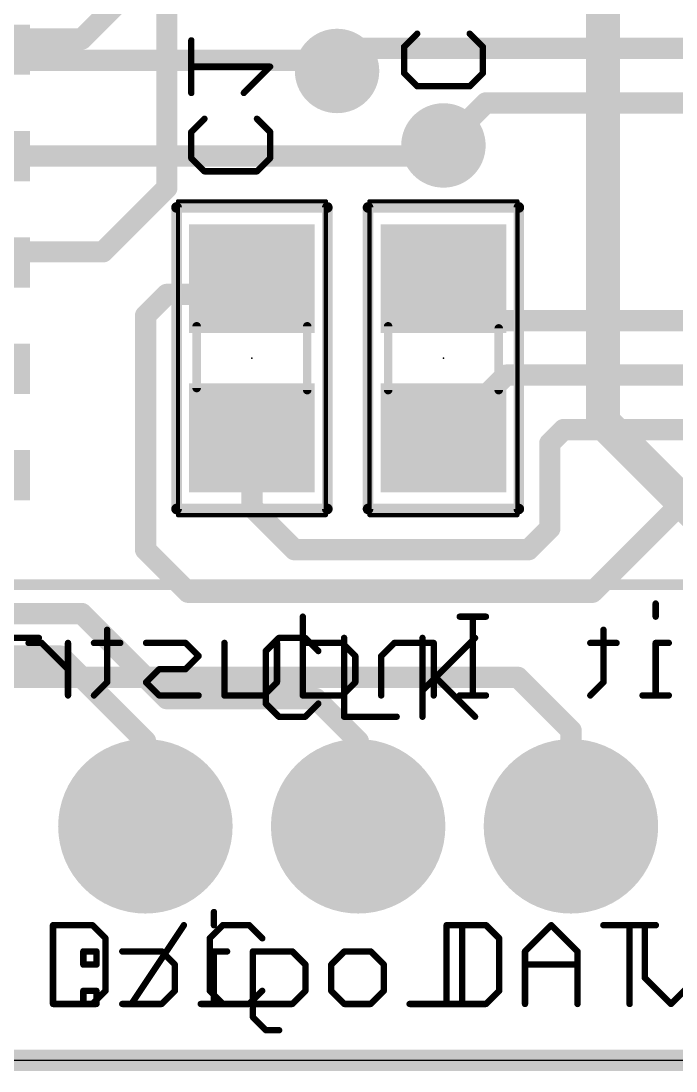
# Model space of a CAD drawing. Extents: x -0.1 to 32.1, y -0.1 to 23.1.
# Drawn here: x 10.71 to 18.52, y -0.13 to 12.41 of the extents above; entities that cross this region are included whole.
import ezdxf

# ---------------------------------------------------------------- set-up
doc = ezdxf.new("R2010")
doc.units = 0
for name, color, linetype in [('1', 12, 'CONTINUOUS'), ('16', 132, 'CONTINUOUS'), ('17', 110, 'CONTINUOUS'), ('18', 110, 'CONTINUOUS'), ('20', 53, 'CONTINUOUS'), ('21', 40, 'CONTINUOUS'), ('22', 6, 'CONTINUOUS'), ('24', 53, 'CONTINUOUS'), ('29', 253, 'CONTINUOUS'), ('40', 132, 'CONTINUOUS'), ('52', 253, 'CONTINUOUS')]:
    doc.layers.add(name, color=color, linetype=linetype)

# ---------------------------------------------------------------- blocks, each defined once
blk = doc.blocks.new('RECT')
blk.add_solid([(-0.5, -0.5), (0.5, -0.5), (-0.5, 0.5), (0.5, 0.5)])
blk = doc.blocks.new('ROUNDP')
at = {"const_width": 0.5}
blk.add_lwpolyline([(0, -0.25, 1), (0, 0.25, 1), (0, -0.25)], format="xyb", dxfattribs=at)
blk = doc.blocks.new('ROUNDV')
at = {"const_width": 0.5}
blk.add_lwpolyline([(0, -0.25, 1), (0, 0.25, 1), (0, -0.25)], format="xyb", dxfattribs=at)

msp = doc.modelspace()

# ---------------------------------------------------------------- linework, layer by layer
at = {"layer": '1'}
for points, const_width in [([(17.653, 7.62), (17.653, 13.843)], 0.4064), ([(6.604, 11.938), (14.351, 11.938)], 0.254), ([(14.351, 11.938), (14.478, 11.811)], 0.254), ([(15.621, 10.795), (15.748, 10.922)], 0.254), ([(7.747, 10.795), (15.621, 10.795)], 0.254), ([(19.81, 5.463), (17.653, 7.62)], 0.4064), ([(8.89, 4.572), (16.637, 4.572)], 0.254), ([(16.637, 4.572), (17.272, 3.937)], 0.254), ([(17.272, 3.937), (17.272, 2.796)], 0.254), ([(17.272, 2.796), (17.27, 2.794)], 0.254)]:
    msp.add_lwpolyline(points, dxfattribs=dict(at, const_width=const_width))
for points, const_width in [([(14.3959, 11.9829, 1), (14.3061, 11.8931)], 0.127), ([(14.351, 11.8745, 1), (14.351, 12.0015)], 0.127), ([(14.4331, 11.7661, 1), (14.5229, 11.8559)], 0.127), ([(15.7929, 10.8771, 1), (15.7031, 10.9669)], 0.127), ([(15.621, 10.7315, 1), (15.621, 10.8585)], 0.127), ([(15.5761, 10.8399, 1), (15.6659, 10.7501)], 0.127), ([(17.7248, 7.6918, 1), (17.5812, 7.5482)], 0.2032), ([(17.5514, 7.62, 1), (17.7546, 7.62)], 0.2032), ([(16.6819, 4.6169, 1), (16.5921, 4.5271)], 0.127), ([(16.637, 4.5085, 1), (16.637, 4.6355)], 0.127), ([(17.3355, 3.937, 1), (17.2085, 3.937)], 0.127), ([(17.2271, 3.8921, 1), (17.3169, 3.9819)], 0.127), ([(17.2251, 2.8389, 1), (17.3149, 2.7491)], 0.127), ([(17.3169, 2.7511, 1), (17.2271, 2.8409)], 0.127), ([(17.2085, 2.796, 1), (17.3355, 2.796)], 0.127)]:
    msp.add_lwpolyline(points, format="xyb", dxfattribs=dict(at, const_width=const_width))
at = {"layer": '16', "const_width": 0.254}
for points in [[(12.446, 10.414), (12.446, 13.462)], [(11.43, 12.192), (11.938, 12.7)], [(9.839, 12.192), (11.43, 12.192)], [(14.478, 11.811), (14.747, 12.08)], [(14.747, 12.08), (22.78, 12.08)], [(15.748, 10.922), (16.256, 11.43)], [(16.256, 11.43), (22.78, 11.43)], [(11.684, 9.652), (12.446, 10.414)], [(9.839, 9.652), (11.684, 9.652)], [(13.274, 9.144), (13.462, 9.332)], [(15.748, 9.332), (16.25, 8.83)], [(12.192, 8.89), (12.446, 9.144)], [(12.446, 9.144), (13.274, 9.144)], [(12.192, 6.096), (12.192, 8.89)], [(16.25, 8.83), (22.78, 8.83)], [(15.748, 7.432), (16.496, 8.18)], [(16.496, 8.18), (22.78, 8.18)], [(17.018, 7.366), (17.182, 7.53)], [(17.182, 7.53), (22.78, 7.53)], [(13.462, 7.432), (13.462, 6.604)], [(17.018, 6.35), (17.018, 7.366)], [(17.526, 5.588), (18.78, 6.842)], [(13.462, 6.604), (13.97, 6.096)], [(16.764, 6.096), (17.018, 6.35)], [(12.192, 6.096), (12.7, 5.588)], [(13.97, 6.096), (16.764, 6.096)], [(12.7, 5.588), (17.526, 5.588)], [(11.43, 5.334), (8.382, 5.334)], [(12.446, 4.318), (11.43, 5.334)], [(6.096, 4.826), (11.176, 4.826)], [(11.176, 4.826), (12.192, 3.81)], [(12.446, 4.318), (14.224, 4.318)], [(14.224, 4.318), (14.732, 3.81)], [(12.192, 3.81), (12.192, 2.796)], [(14.732, 3.81), (14.732, 2.796)], [(12.192, 2.796), (12.19, 2.794)], [(14.732, 2.796), (14.73, 2.794)], [(32, 0), (0, 0)]]:
    msp.add_lwpolyline(points, dxfattribs=at)
at = {"layer": '16', "const_width": 0.127}
for points in [[(11.3851, 12.2369, 1), (11.4749, 12.1471)], [(11.43, 12.1285, 1), (11.43, 12.2555)], [(14.747, 12.1435, 1), (14.747, 12.0165)], [(14.7919, 12.0351, 1), (14.7021, 12.1249)], [(14.4331, 11.8559, 1), (14.5229, 11.7661)], [(16.256, 11.4935, 1), (16.256, 11.3665)], [(16.3009, 11.3851, 1), (16.2111, 11.4749)], [(15.7031, 10.9669, 1), (15.7929, 10.8771)], [(12.4909, 10.3691, 1), (12.4011, 10.4589)], [(12.3825, 10.414, 1), (12.5095, 10.414)], [(11.684, 9.5885, 1), (11.684, 9.7155)], [(11.6391, 9.6969, 1), (11.7289, 9.6071)], [(13.5069, 9.2871, 1), (13.4171, 9.3769)], [(15.7929, 9.3769, 1), (15.7031, 9.2871)], [(12.446, 9.2075, 1), (12.446, 9.0805)], [(12.4909, 9.0991, 1), (12.4011, 9.1889)], [(13.2291, 9.1889, 1), (13.3189, 9.0991)], [(13.274, 9.0805, 1), (13.274, 9.2075)], [(12.2555, 8.89, 1), (12.1285, 8.89)], [(12.1471, 8.9349, 1), (12.2369, 8.8451)], [(16.25, 8.8935, 1), (16.25, 8.7665)], [(16.2051, 8.7851, 1), (16.2949, 8.8749)], [(16.496, 8.2435, 1), (16.496, 8.1165)], [(16.5409, 8.1351, 1), (16.4511, 8.2249)], [(17.182, 7.5935, 1), (17.182, 7.4665)], [(17.2269, 7.4851, 1), (17.1371, 7.5749)], [(13.5255, 7.432, 1), (13.3985, 7.432)], [(15.7031, 7.4769, 1), (15.7929, 7.3871)], [(17.0815, 7.366, 1), (16.9545, 7.366)], [(16.9731, 7.4109, 1), (17.0629, 7.3211)], [(13.5069, 6.6489, 1), (13.4171, 6.5591)], [(13.3985, 6.604, 1), (13.5255, 6.604)], [(16.9545, 6.35, 1), (17.0815, 6.35)], [(17.0629, 6.3051, 1), (16.9731, 6.3949)], [(12.2369, 6.1409, 1), (12.1471, 6.0511)], [(12.1285, 6.096, 1), (12.2555, 6.096)], [(13.97, 6.1595, 1), (13.97, 6.0325)], [(13.9251, 6.0511, 1), (14.0149, 6.1409)], [(16.7191, 6.1409, 1), (16.8089, 6.0511)], [(16.764, 6.0325, 1), (16.764, 6.1595)], [(12.7, 5.6515, 1), (12.7, 5.5245)], [(12.6551, 5.5431, 1), (12.7449, 5.6329)], [(17.4811, 5.6329, 1), (17.5709, 5.5431)], [(17.526, 5.5245, 1), (17.526, 5.6515)], [(11.4749, 5.3789, 1), (11.3851, 5.2891)], [(11.43, 5.2705, 1), (11.43, 5.3975)], [(11.2209, 4.8709, 1), (11.1311, 4.7811)], [(11.176, 4.7625, 1), (11.176, 4.8895)], [(12.446, 4.3815, 1), (12.446, 4.2545)], [(12.4011, 4.2731, 1), (12.4909, 4.3629)], [(14.2689, 4.3629, 1), (14.1791, 4.2731)], [(14.224, 4.2545, 1), (14.224, 4.3815)], [(12.2555, 3.81, 1), (12.1285, 3.81)], [(12.1471, 3.7651, 1), (12.2369, 3.8549)], [(14.7955, 3.81, 1), (14.6685, 3.81)], [(14.6871, 3.7651, 1), (14.7769, 3.8549)], [(12.1451, 2.8389, 1), (12.2349, 2.7491)], [(12.2369, 2.7511, 1), (12.1471, 2.8409)], [(14.6851, 2.8389, 1), (14.7749, 2.7491)], [(14.7769, 2.7511, 1), (14.6871, 2.8409)], [(12.1285, 2.796, 1), (12.2555, 2.796)], [(14.6685, 2.796, 1), (14.7955, 2.796)]]:
    msp.add_lwpolyline(points, format="xyb", dxfattribs=at)
at = {"layer": '20'}
msp.add_line((29, 0), (3, 0), dxfattribs=at)
at = {"layer": '21'}
for points, const_width in [([(30.48, 5.68), (0.48, 5.68)], 0.127), ([(10.2911, 5.0427), (10.9182, 5.0427)], 0.0762), ([(13.7839, 5.0427), (13.6271, 4.8859)], 0.0762), ([(14.0974, 5.0427), (13.7839, 5.0427)], 0.0762), ([(14.2542, 4.8859), (14.0974, 5.0427)], 0.0762), ([(14.5626, 5.0427), (14.5626, 4.1021)], 0.0762), ([(15.4981, 5.0427), (15.4981, 4.1021)], 0.0762), ([(15.4981, 4.4156), (16.1252, 5.0427)], 0.0762), ([(13.6271, 4.8859), (13.6271, 4.2589)], 0.0762), ([(15.6549, 4.5724), (16.1252, 4.1021)], 0.0762), ([(13.6271, 4.2589), (13.7839, 4.1021)], 0.0762), ([(14.0974, 4.1021), (14.2542, 4.2589)], 0.0762), ([(13.7839, 4.1021), (14.0974, 4.1021)], 0.0762), ([(14.5626, 4.1021), (15.1897, 4.1021)], 0.0762), ([(11.0871, 1.6137), (11.0871, 0.6731)], 0.0762), ([(11.5574, 1.6137), (11.0871, 1.6137)], 0.0762), ([(11.7142, 1.4569), (11.5574, 1.6137)], 0.0762), ([(12.0226, 0.6731), (12.6497, 1.6137)], 0.0762), ([(13.1149, 1.6137), (12.9581, 1.4569)], 0.0762), ([(13.4284, 1.6137), (13.1149, 1.6137)], 0.0762), ([(13.5852, 1.4569), (13.4284, 1.6137)], 0.0762), ([(15.7861, 1.6137), (15.7861, 0.6731)], 0.0762), ([(16.2564, 1.6137), (15.7861, 1.6137)], 0.0762), ([(16.4132, 1.4569), (16.2564, 1.6137)], 0.0762), ([(16.7216, 1.3002), (17.0352, 1.6137)], 0.0762), ([(17.0352, 1.6137), (17.3487, 1.3002)], 0.0762), ([(17.6571, 1.6137), (18.2842, 1.6137)], 0.0762), ([(17.9707, 0.6731), (17.9707, 1.6137)], 0.0762), ([(11.7142, 0.8299), (11.7142, 1.4569)], 0.0762), ([(12.9581, 1.4569), (12.9581, 0.8299)], 0.0762), ([(16.4132, 0.8299), (16.4132, 1.4569)], 0.0762), ([(16.7216, 0.6731), (16.7216, 1.3002)], 0.0762), ([(17.3487, 1.3002), (17.3487, 0.6731)], 0.0762), ([(16.7216, 1.1434), (17.3487, 1.1434)], 0.0762), ([(11.5574, 0.6731), (11.7142, 0.8299)], 0.0762), ([(12.9581, 0.8299), (13.1149, 0.6731)], 0.0762), ([(13.4284, 0.6731), (13.5852, 0.8299)], 0.0762), ([(16.2564, 0.6731), (16.4132, 0.8299)], 0.0762), ([(11.0871, 0.6731), (11.5574, 0.6731)], 0.0762), ([(13.1149, 0.6731), (13.4284, 0.6731)], 0.0762), ([(15.7861, 0.6731), (16.2564, 0.6731)], 0.0762)]:
    msp.add_lwpolyline(points, dxfattribs=dict(at, const_width=const_width))
at = {"layer": '21', "const_width": 0.0381}
for points in [[(10.9182, 5.0237, 1), (10.9182, 5.0618)], [(13.7839, 5.0618, 1), (13.7839, 5.0237)], [(13.7973, 5.0292, 1), (13.7704, 5.0562)], [(14.1109, 5.0562, 1), (14.0839, 5.0292)], [(14.0974, 5.0237, 1), (14.0974, 5.0618)], [(14.5817, 5.0427, 1), (14.5436, 5.0427)], [(15.5172, 5.0427, 1), (15.4791, 5.0427)], [(16.1387, 5.0292, 1), (16.1117, 5.0562)], [(13.6136, 4.8994, 1), (13.6406, 4.8725)], [(13.6462, 4.8859, 1), (13.6081, 4.8859)], [(14.2407, 4.8725, 1), (14.2676, 4.8994)], [(15.6684, 4.5859, 1), (15.6414, 4.5589)], [(15.4847, 4.4291, 1), (15.5116, 4.4022)], [(13.6406, 4.2723, 1), (13.6136, 4.2454)], [(13.6081, 4.2589, 1), (13.6462, 4.2589)], [(14.2676, 4.2454, 1), (14.2407, 4.2723)], [(13.7839, 4.1212, 1), (13.7839, 4.0831)], [(14.0974, 4.0831, 1), (14.0974, 4.1212)], [(14.5626, 4.1212, 1), (14.5626, 4.0831)], [(15.1897, 4.0831, 1), (15.1897, 4.1212)], [(13.7704, 4.0886, 1), (13.7973, 4.1156)], [(14.0839, 4.1156, 1), (14.1109, 4.0886)], [(14.5436, 4.1021, 1), (14.5817, 4.1021)], [(15.4791, 4.1021, 1), (15.5172, 4.1021)], [(16.1117, 4.0886, 1), (16.1387, 4.1156)], [(11.0871, 1.6328, 1), (11.0871, 1.5947)], [(11.1062, 1.6137, 1), (11.0681, 1.6137)], [(11.5709, 1.6272, 1), (11.5439, 1.6002)], [(11.5574, 1.5947, 1), (11.5574, 1.6328)], [(12.6655, 1.6031, 1), (12.6338, 1.6243)], [(13.1149, 1.6328, 1), (13.1149, 1.5947)], [(13.1284, 1.6002, 1), (13.1014, 1.6272)], [(13.4419, 1.6272, 1), (13.415, 1.6002)], [(13.4284, 1.5947, 1), (13.4284, 1.6328)], [(15.7861, 1.6328, 1), (15.7861, 1.5947)], [(15.8052, 1.6137, 1), (15.7671, 1.6137)], [(16.2699, 1.6272, 1), (16.2429, 1.6002)], [(16.2564, 1.5947, 1), (16.2564, 1.6328)], [(17.0486, 1.6272, 1), (17.0217, 1.6002)], [(17.0486, 1.6002, 1), (17.0217, 1.6272)], [(17.6571, 1.6328, 1), (17.6571, 1.5947)], [(17.9897, 1.6137, 1), (17.9516, 1.6137)], [(18.2842, 1.5947, 1), (18.2842, 1.6328)], [(11.7332, 1.4569, 1), (11.6951, 1.4569)], [(11.7007, 1.4435, 1), (11.7276, 1.4704)], [(12.9772, 1.4569, 1), (12.9391, 1.4569)], [(12.9447, 1.4704, 1), (12.9716, 1.4435)], [(13.5717, 1.4435, 1), (13.5987, 1.4704)], [(16.4322, 1.4569, 1), (16.3941, 1.4569)], [(16.3997, 1.4435, 1), (16.4266, 1.4704)], [(16.7081, 1.3136, 1), (16.7351, 1.2867)], [(16.7407, 1.3002, 1), (16.7026, 1.3002)], [(17.3677, 1.3002, 1), (17.3296, 1.3002)], [(17.3352, 1.2867, 1), (17.3622, 1.3136)], [(16.7216, 1.1624, 1), (16.7216, 1.1243)], [(17.3487, 1.1243, 1), (17.3487, 1.1624)], [(11.6951, 0.8299, 1), (11.7332, 0.8299)], [(11.7276, 0.8164, 1), (11.7007, 0.8433)], [(12.9391, 0.8299, 1), (12.9772, 0.8299)], [(12.9716, 0.8433, 1), (12.9447, 0.8164)], [(13.5987, 0.8164, 1), (13.5717, 0.8433)], [(16.3941, 0.8299, 1), (16.4322, 0.8299)], [(16.4266, 0.8164, 1), (16.3997, 0.8433)], [(11.0871, 0.6922, 1), (11.0871, 0.6541)], [(11.0681, 0.6731, 1), (11.1062, 0.6731)], [(11.5439, 0.6866, 1), (11.5709, 0.6596)], [(11.5574, 0.6541, 1), (11.5574, 0.6922)], [(12.0068, 0.6837, 1), (12.0385, 0.6625)], [(13.1149, 0.6922, 1), (13.1149, 0.6541)], [(13.1014, 0.6596, 1), (13.1284, 0.6866)], [(13.415, 0.6866, 1), (13.4419, 0.6596)], [(13.4284, 0.6541, 1), (13.4284, 0.6922)], [(15.7861, 0.6922, 1), (15.7861, 0.6541)], [(15.7671, 0.6731, 1), (15.8052, 0.6731)], [(16.2429, 0.6866, 1), (16.2699, 0.6596)], [(16.2564, 0.6541, 1), (16.2564, 0.6922)], [(16.7026, 0.6731, 1), (16.7407, 0.6731)], [(17.3296, 0.6731, 1), (17.3677, 0.6731)], [(17.9516, 0.6731, 1), (17.9897, 0.6731)]]:
    msp.add_lwpolyline(points, format="xyb", dxfattribs=at)
at = {"layer": '22'}
for points, const_width in [([(15.2781, 12.0994), (15.4349, 12.2561)], 0.0762), ([(16.0619, 12.2561), (16.2187, 12.0994)], 0.0762), ([(12.7381, 11.5486), (12.7381, 12.1757)], 0.0762), ([(15.2781, 11.7858), (15.2781, 12.0994)], 0.0762), ([(16.2187, 12.0994), (16.2187, 11.7858)], 0.0762), ([(13.6787, 11.8621), (12.7381, 11.8621)], 0.0762), ([(13.3652, 11.5486), (13.6787, 11.8621)], 0.0762), ([(15.4349, 11.6291), (15.2781, 11.7858)], 0.0762), ([(16.2187, 11.7858), (16.0619, 11.6291)], 0.0762), ([(16.0619, 11.6291), (15.4349, 11.6291)], 0.0762), ([(12.7381, 11.0834), (12.8949, 11.2401)], 0.0762), ([(13.5219, 11.2401), (13.6787, 11.0834)], 0.0762), ([(12.7381, 10.7698), (12.7381, 11.0834)], 0.0762), ([(13.6787, 11.0834), (13.6787, 10.7698)], 0.0762), ([(12.8949, 10.6131), (12.7381, 10.7698)], 0.0762), ([(13.6787, 10.7698), (13.5219, 10.6131)], 0.0762), ([(13.5219, 10.6131), (12.8949, 10.6131)], 0.0762), ([(14.362, 10.182), (12.562, 10.182)], 0.127), ([(12.562, 10.182), (12.562, 6.582)], 0.127), ([(14.362, 6.582), (14.362, 10.182)], 0.127), ([(16.648, 10.182), (14.848, 10.182)], 0.127), ([(14.848, 10.182), (14.848, 6.582)], 0.127), ([(16.648, 6.582), (16.648, 10.182)], 0.127), ([(12.562, 6.582), (14.362, 6.582)], 0.127), ([(14.848, 6.582), (16.648, 6.582)], 0.127), ([(18.2818, 5.4535), (18.2818, 5.2967)], 0.0762), ([(14.0694, 5.2967), (14.0694, 4.3561)], 0.0762), ([(16.2557, 5.2967), (15.9421, 5.2967)], 0.0762), ([(16.0989, 4.3561), (16.0989, 5.2967)], 0.0762), ([(11.7332, 5.1399), (11.7332, 4.5129)], 0.0762), ([(17.6581, 5.1399), (17.6581, 4.5129)], 0.0762), ([(10.9527, 4.9832), (10.7959, 4.9832)], 0.0762), ([(11.2662, 4.6696), (10.9527, 4.9832)], 0.0762), ([(11.2662, 4.3561), (11.2662, 4.9832)], 0.0762), ([(11.8899, 4.9832), (11.5764, 4.9832)], 0.0762), ([(12.6687, 4.9832), (12.1984, 4.9832)], 0.0762), ([(12.8254, 4.8264), (12.6687, 4.9832)], 0.0762), ([(13.1339, 4.3561), (13.1339, 4.9832)], 0.0762), ([(13.761, 4.9832), (13.761, 4.5129)], 0.0762), ([(14.5397, 4.9832), (14.0694, 4.9832)], 0.0762), ([(14.6965, 4.8264), (14.5397, 4.9832)], 0.0762), ([(15.1617, 4.9832), (15.0049, 4.8264)], 0.0762), ([(15.632, 4.9832), (15.1617, 4.9832)], 0.0762), ([(15.632, 4.3561), (15.632, 4.9832)], 0.0762), ([(17.8149, 4.9832), (17.5013, 4.9832)], 0.0762), ([(18.4385, 4.9832), (18.2818, 4.9832)], 0.0762), ([(18.2818, 4.9832), (18.2818, 4.3561)], 0.0762), ([(12.6687, 4.6696), (12.8254, 4.8264)], 0.0762), ([(14.6965, 4.5129), (14.6965, 4.8264)], 0.0762), ([(15.0049, 4.8264), (15.0049, 4.3561)], 0.0762), ([(12.1984, 4.5129), (12.3551, 4.6696)], 0.0762), ([(12.3551, 4.6696), (12.6687, 4.6696)], 0.0762), ([(11.7332, 4.5129), (11.5764, 4.3561)], 0.0762), ([(12.3551, 4.3561), (12.1984, 4.5129)], 0.0762), ([(13.761, 4.5129), (13.6042, 4.3561)], 0.0762), ([(14.5397, 4.3561), (14.6965, 4.5129)], 0.0762), ([(17.6581, 4.5129), (17.5013, 4.3561)], 0.0762), ([(12.8254, 4.3561), (12.3551, 4.3561)], 0.0762), ([(13.6042, 4.3561), (13.1339, 4.3561)], 0.0762), ([(14.0694, 4.3561), (14.5397, 4.3561)], 0.0762), ([(16.2557, 4.3561), (15.9421, 4.3561)], 0.0762), ([(18.4385, 4.3561), (18.125, 4.3561)], 0.0762), ([(13.0082, 1.7705), (13.0082, 1.6137)], 0.0762), ([(15.9715, 1.6137), (15.9715, 0.6731)], 0.0762), ([(18.151, 0.9866), (18.151, 1.6137)], 0.0762), ([(11.6058, 1.3002), (11.449, 1.3002)], 0.0762), ([(11.449, 1.3002), (11.449, 1.1434)], 0.0762), ([(11.6058, 1.1434), (11.6058, 1.3002)], 0.0762), ([(11.9142, 1.3002), (12.3845, 1.3002)], 0.0762), ([(12.3845, 1.3002), (12.5413, 1.1434)], 0.0762), ([(13.165, 1.3002), (13.0082, 1.3002)], 0.0762), ([(13.0082, 1.3002), (13.0082, 0.6731)], 0.0762), ([(13.4734, 0.5163), (13.4734, 1.3002)], 0.0762), ([(13.4734, 1.3002), (13.9437, 1.3002)], 0.0762), ([(13.9437, 1.3002), (14.1005, 1.1434)], 0.0762), ([(14.4089, 1.1434), (14.5657, 1.3002)], 0.0762), ([(14.5657, 1.3002), (14.8792, 1.3002)], 0.0762), ([(14.8792, 1.3002), (15.036, 1.1434)], 0.0762), ([(11.449, 1.1434), (11.6058, 1.1434)], 0.0762), ([(12.5413, 1.1434), (12.5413, 0.8299)], 0.0762), ([(14.1005, 1.1434), (14.1005, 0.8299)], 0.0762), ([(14.4089, 0.8299), (14.4089, 1.1434)], 0.0762), ([(15.036, 1.1434), (15.036, 0.8299)], 0.0762), ([(18.4645, 0.6731), (18.151, 0.9866)], 0.0762), ([(18.7781, 0.9866), (18.4645, 0.6731)], 0.0762), ([(11.6058, 0.8299), (11.449, 0.8299)], 0.0762), ([(11.449, 0.8299), (11.449, 0.6731)], 0.0762), ([(11.6058, 0.6731), (11.6058, 0.8299)], 0.0762), ([(12.5413, 0.8299), (12.3845, 0.6731)], 0.0762), ([(14.1005, 0.8299), (13.9437, 0.6731)], 0.0762), ([(14.5657, 0.6731), (14.4089, 0.8299)], 0.0762), ([(15.036, 0.8299), (14.8792, 0.6731)], 0.0762), ([(11.449, 0.6731), (11.6058, 0.6731)], 0.0762), ([(12.3845, 0.6731), (11.9142, 0.6731)], 0.0762), ([(13.165, 0.6731), (12.8514, 0.6731)], 0.0762), ([(13.9437, 0.6731), (13.4734, 0.6731)], 0.0762), ([(14.8792, 0.6731), (14.5657, 0.6731)], 0.0762), ([(15.9715, 0.6731), (15.3444, 0.6731)], 0.0762), ([(13.6302, 0.3596), (13.4734, 0.5163)], 0.0762), ([(13.7869, 0.3596), (13.6302, 0.3596)], 0.0762)]:
    msp.add_lwpolyline(points, dxfattribs=dict(at, const_width=const_width))
for points, const_width in [([(15.4483, 12.2427, 1), (15.4214, 12.2696)], 0.0381), ([(16.0754, 12.2696, 1), (16.0485, 12.2427)], 0.0381), ([(12.7572, 12.1757, 1), (12.7191, 12.1757)], 0.0381), ([(15.2646, 12.1128, 1), (15.2916, 12.0859)], 0.0381), ([(15.2972, 12.0994, 1), (15.2591, 12.0994)], 0.0381), ([(16.2378, 12.0994, 1), (16.1997, 12.0994)], 0.0381), ([(16.2052, 12.0859, 1), (16.2322, 12.1128)], 0.0381), ([(12.7381, 11.8812, 1), (12.7381, 11.8431)], 0.0381), ([(13.6922, 11.8486, 1), (13.6652, 11.8756)], 0.0381), ([(13.6787, 11.8431, 1), (13.6787, 11.8812)], 0.0381), ([(15.2916, 11.7993, 1), (15.2646, 11.7724)], 0.0381), ([(15.2591, 11.7858, 1), (15.2972, 11.7858)], 0.0381), ([(16.1997, 11.7858, 1), (16.2378, 11.7858)], 0.0381), ([(16.2322, 11.7724, 1), (16.2052, 11.7993)], 0.0381), ([(15.4349, 11.6481, 1), (15.4349, 11.61)], 0.0381), ([(15.4214, 11.6156, 1), (15.4483, 11.6425)], 0.0381), ([(16.0485, 11.6425, 1), (16.0754, 11.6156)], 0.0381), ([(16.0619, 11.61, 1), (16.0619, 11.6481)], 0.0381), ([(12.7191, 11.5486, 1), (12.7572, 11.5486)], 0.0381), ([(13.3517, 11.5621, 1), (13.3786, 11.5351)], 0.0381), ([(12.9083, 11.2267, 1), (12.8814, 11.2536)], 0.0381), ([(13.5354, 11.2536, 1), (13.5085, 11.2267)], 0.0381), ([(12.7572, 11.0834, 1), (12.7191, 11.0834)], 0.0381), ([(12.7246, 11.0968, 1), (12.7516, 11.0699)], 0.0381), ([(13.6978, 11.0834, 1), (13.6597, 11.0834)], 0.0381), ([(13.6652, 11.0699, 1), (13.6922, 11.0968)], 0.0381), ([(12.7516, 10.7833, 1), (12.7246, 10.7564)], 0.0381), ([(12.7191, 10.7698, 1), (12.7572, 10.7698)], 0.0381), ([(13.6597, 10.7698, 1), (13.6978, 10.7698)], 0.0381), ([(13.6922, 10.7564, 1), (13.6652, 10.7833)], 0.0381), ([(12.8949, 10.6321, 1), (12.8949, 10.594)], 0.0381), ([(12.8814, 10.5996, 1), (12.9083, 10.6265)], 0.0381), ([(13.5085, 10.6265, 1), (13.5354, 10.5996)], 0.0381), ([(13.5219, 10.594, 1), (13.5219, 10.6321)], 0.0381), ([(12.562, 10.2138, 1), (12.562, 10.1502)], 0.0635), ([(12.5938, 10.182, 1), (12.5303, 10.182)], 0.0635), ([(14.3938, 10.182, 1), (14.3302, 10.182)], 0.0635), ([(14.362, 10.1502, 1), (14.362, 10.2138)], 0.0635), ([(14.848, 10.2138, 1), (14.848, 10.1502)], 0.0635), ([(14.8798, 10.182, 1), (14.8163, 10.182)], 0.0635), ([(16.6797, 10.182, 1), (16.6163, 10.182)], 0.0635), ([(16.648, 10.1502, 1), (16.648, 10.2138)], 0.0635), ([(12.562, 6.6138, 1), (12.562, 6.5503)], 0.0635), ([(14.362, 6.5503, 1), (14.362, 6.6138)], 0.0635), ([(14.848, 6.6138, 1), (14.848, 6.5503)], 0.0635), ([(16.648, 6.5503, 1), (16.648, 6.6138)], 0.0635), ([(12.5303, 6.582, 1), (12.5938, 6.582)], 0.0635), ([(14.3302, 6.582, 1), (14.3938, 6.582)], 0.0635), ([(14.8163, 6.582, 1), (14.8798, 6.582)], 0.0635), ([(16.6163, 6.582, 1), (16.6797, 6.582)], 0.0635), ([(18.3008, 5.4535, 1), (18.2627, 5.4535)], 0.0381), ([(14.0885, 5.2967, 1), (14.0504, 5.2967)], 0.0381), ([(15.9421, 5.3158, 1), (15.9421, 5.2777)], 0.0381), ([(16.118, 5.2967, 1), (16.0799, 5.2967)], 0.0381), ([(16.2557, 5.2777, 1), (16.2557, 5.3158)], 0.0381), ([(18.2627, 5.2967, 1), (18.3008, 5.2967)], 0.0381), ([(11.7522, 5.1399, 1), (11.7141, 5.1399)], 0.0381), ([(17.6772, 5.1399, 1), (17.6391, 5.1399)], 0.0381), ([(10.7959, 5.0022, 1), (10.7959, 4.9641)], 0.0381), ([(10.9662, 4.9966, 1), (10.9392, 4.9697)], 0.0381), ([(10.9527, 4.9641, 1), (10.9527, 5.0022)], 0.0381), ([(11.2853, 4.9832, 1), (11.2472, 4.9832)], 0.0381), ([(11.5764, 5.0022, 1), (11.5764, 4.9641)], 0.0381), ([(11.8899, 4.9641, 1), (11.8899, 5.0022)], 0.0381), ([(12.1984, 5.0022, 1), (12.1984, 4.9641)], 0.0381), ([(12.6821, 4.9966, 1), (12.6552, 4.9697)], 0.0381), ([(12.6687, 4.9641, 1), (12.6687, 5.0022)], 0.0381), ([(13.1529, 4.9832, 1), (13.1148, 4.9832)], 0.0381), ([(13.78, 4.9832, 1), (13.7419, 4.9832)], 0.0381), ([(14.0694, 5.0022, 1), (14.0694, 4.9641)], 0.0381), ([(14.5532, 4.9966, 1), (14.5262, 4.9697)], 0.0381), ([(14.5397, 4.9641, 1), (14.5397, 5.0022)], 0.0381), ([(15.1617, 5.0022, 1), (15.1617, 4.9641)], 0.0381), ([(15.1752, 4.9697, 1), (15.1482, 4.9966)], 0.0381), ([(15.651, 4.9832, 1), (15.6129, 4.9832)], 0.0381), ([(15.632, 4.9641, 1), (15.632, 5.0022)], 0.0381), ([(17.5013, 5.0022, 1), (17.5013, 4.9641)], 0.0381), ([(17.8149, 4.9641, 1), (17.8149, 5.0022)], 0.0381), ([(18.3008, 4.9832, 1), (18.2627, 4.9832)], 0.0381), ([(18.2818, 5.0022, 1), (18.2818, 4.9641)], 0.0381), ([(18.4385, 4.9641, 1), (18.4385, 5.0022)], 0.0381), ([(12.8389, 4.8129, 1), (12.812, 4.8399)], 0.0381), ([(12.812, 4.8129, 1), (12.8389, 4.8399)], 0.0381), ([(14.7155, 4.8264, 1), (14.6774, 4.8264)], 0.0381), ([(14.683, 4.8129, 1), (14.7099, 4.8399)], 0.0381), ([(14.9915, 4.8399, 1), (15.0184, 4.8129)], 0.0381), ([(15.024, 4.8264, 1), (14.9859, 4.8264)], 0.0381), ([(11.2528, 4.6562, 1), (11.2797, 4.6831)], 0.0381), ([(12.3551, 4.6887, 1), (12.3551, 4.6506)], 0.0381), ([(12.3686, 4.6562, 1), (12.3417, 4.6831)], 0.0381), ([(12.6552, 4.6831, 1), (12.6821, 4.6562)], 0.0381), ([(12.6687, 4.6506, 1), (12.6687, 4.6887)], 0.0381), ([(11.7141, 4.5129, 1), (11.7522, 4.5129)], 0.0381), ([(11.7466, 4.4994, 1), (11.7197, 4.5263)], 0.0381), ([(12.2118, 4.5263, 1), (12.1849, 4.4994)], 0.0381), ([(12.1849, 4.5263, 1), (12.2118, 4.4994)], 0.0381), ([(13.7419, 4.5129, 1), (13.78, 4.5129)], 0.0381), ([(13.7744, 4.4994, 1), (13.7475, 4.5263)], 0.0381), ([(14.6774, 4.5129, 1), (14.7155, 4.5129)], 0.0381), ([(14.7099, 4.4994, 1), (14.683, 4.5263)], 0.0381), ([(17.6391, 4.5129, 1), (17.6772, 4.5129)], 0.0381), ([(17.6716, 4.4994, 1), (17.6446, 4.5263)], 0.0381), ([(11.5629, 4.3696, 1), (11.5899, 4.3426)], 0.0381), ([(12.3551, 4.3752, 1), (12.3551, 4.3371)], 0.0381), ([(12.3417, 4.3426, 1), (12.3686, 4.3696)], 0.0381), ([(12.8254, 4.3371, 1), (12.8254, 4.3752)], 0.0381), ([(13.1339, 4.3752, 1), (13.1339, 4.3371)], 0.0381), ([(13.5907, 4.3696, 1), (13.6177, 4.3426)], 0.0381), ([(13.6042, 4.3371, 1), (13.6042, 4.3752)], 0.0381), ([(14.0694, 4.3752, 1), (14.0694, 4.3371)], 0.0381), ([(14.5262, 4.3696, 1), (14.5532, 4.3426)], 0.0381), ([(14.5397, 4.3371, 1), (14.5397, 4.3752)], 0.0381), ([(15.9421, 4.3752, 1), (15.9421, 4.3371)], 0.0381), ([(16.2557, 4.3371, 1), (16.2557, 4.3752)], 0.0381), ([(17.4879, 4.3696, 1), (17.5148, 4.3426)], 0.0381), ([(18.125, 4.3752, 1), (18.125, 4.3371)], 0.0381), ([(18.4385, 4.3371, 1), (18.4385, 4.3752)], 0.0381), ([(11.2472, 4.3561, 1), (11.2853, 4.3561)], 0.0381), ([(13.1148, 4.3561, 1), (13.1529, 4.3561)], 0.0381), ([(14.0504, 4.3561, 1), (14.0885, 4.3561)], 0.0381), ([(14.9859, 4.3561, 1), (15.024, 4.3561)], 0.0381), ([(15.6129, 4.3561, 1), (15.651, 4.3561)], 0.0381), ([(16.0799, 4.3561, 1), (16.118, 4.3561)], 0.0381), ([(18.2627, 4.3561, 1), (18.3008, 4.3561)], 0.0381), ([(13.0272, 1.7705, 1), (12.9891, 1.7705)], 0.0381), ([(12.9891, 1.6137, 1), (13.0272, 1.6137)], 0.0381), ([(15.9906, 1.6137, 1), (15.9525, 1.6137)], 0.0381), ([(18.1701, 1.6137, 1), (18.132, 1.6137)], 0.0381), ([(11.468, 1.3002, 1), (11.4299, 1.3002)], 0.0381), ([(11.449, 1.3192, 1), (11.449, 1.2811)], 0.0381), ([(11.6248, 1.3002, 1), (11.5867, 1.3002)], 0.0381), ([(11.6058, 1.2811, 1), (11.6058, 1.3192)], 0.0381), ([(11.9142, 1.3192, 1), (11.9142, 1.2811)], 0.0381), ([(12.398, 1.3136, 1), (12.371, 1.2867)], 0.0381), ([(12.3845, 1.2811, 1), (12.3845, 1.3192)], 0.0381), ([(13.0272, 1.3002, 1), (12.9891, 1.3002)], 0.0381), ([(13.0082, 1.3192, 1), (13.0082, 1.2811)], 0.0381), ([(13.165, 1.2811, 1), (13.165, 1.3192)], 0.0381), ([(13.4925, 1.3002, 1), (13.4544, 1.3002)], 0.0381), ([(13.4734, 1.3192, 1), (13.4734, 1.2811)], 0.0381), ([(13.9572, 1.3136, 1), (13.9302, 1.2867)], 0.0381), ([(13.9437, 1.2811, 1), (13.9437, 1.3192)], 0.0381), ([(14.5657, 1.3192, 1), (14.5657, 1.2811)], 0.0381), ([(14.5792, 1.2867, 1), (14.5522, 1.3136)], 0.0381), ([(14.8927, 1.3136, 1), (14.8658, 1.2867)], 0.0381), ([(14.8792, 1.2811, 1), (14.8792, 1.3192)], 0.0381), ([(11.4299, 1.1434, 1), (11.468, 1.1434)], 0.0381), ([(11.449, 1.1624, 1), (11.449, 1.1243)], 0.0381), ([(11.5867, 1.1434, 1), (11.6248, 1.1434)], 0.0381), ([(11.6058, 1.1243, 1), (11.6058, 1.1624)], 0.0381), ([(12.5603, 1.1434, 1), (12.5222, 1.1434)], 0.0381), ([(12.5278, 1.1299, 1), (12.5548, 1.1569)], 0.0381), ([(14.1195, 1.1434, 1), (14.0814, 1.1434)], 0.0381), ([(14.087, 1.1299, 1), (14.1139, 1.1569)], 0.0381), ([(14.3955, 1.1569, 1), (14.4224, 1.1299)], 0.0381), ([(14.428, 1.1434, 1), (14.3899, 1.1434)], 0.0381), ([(15.055, 1.1434, 1), (15.0169, 1.1434)], 0.0381), ([(15.0225, 1.1299, 1), (15.0495, 1.1569)], 0.0381), ([(18.1645, 1.0001, 1), (18.1375, 0.9732)], 0.0381), ([(18.132, 0.9866, 1), (18.1701, 0.9866)], 0.0381), ([(11.468, 0.8299, 1), (11.4299, 0.8299)], 0.0381), ([(11.449, 0.8489, 1), (11.449, 0.8108)], 0.0381), ([(11.6248, 0.8299, 1), (11.5867, 0.8299)], 0.0381), ([(11.6058, 0.8108, 1), (11.6058, 0.8489)], 0.0381), ([(12.5222, 0.8299, 1), (12.5603, 0.8299)], 0.0381), ([(12.5548, 0.8164, 1), (12.5278, 0.8433)], 0.0381), ([(14.0814, 0.8299, 1), (14.1195, 0.8299)], 0.0381), ([(14.1139, 0.8164, 1), (14.087, 0.8433)], 0.0381), ([(14.4224, 0.8433, 1), (14.3955, 0.8164)], 0.0381), ([(14.3899, 0.8299, 1), (14.428, 0.8299)], 0.0381), ([(15.0169, 0.8299, 1), (15.055, 0.8299)], 0.0381), ([(15.0495, 0.8164, 1), (15.0225, 0.8433)], 0.0381), ([(11.4299, 0.6731, 1), (11.468, 0.6731)], 0.0381), ([(11.449, 0.6922, 1), (11.449, 0.6541)], 0.0381), ([(11.5867, 0.6731, 1), (11.6248, 0.6731)], 0.0381), ([(11.6058, 0.6541, 1), (11.6058, 0.6922)], 0.0381), ([(11.9142, 0.6922, 1), (11.9142, 0.6541)], 0.0381), ([(12.371, 0.6866, 1), (12.398, 0.6596)], 0.0381), ([(12.3845, 0.6541, 1), (12.3845, 0.6922)], 0.0381), ([(12.8514, 0.6922, 1), (12.8514, 0.6541)], 0.0381), ([(12.9891, 0.6731, 1), (13.0272, 0.6731)], 0.0381), ([(13.165, 0.6541, 1), (13.165, 0.6922)], 0.0381), ([(13.4734, 0.6922, 1), (13.4734, 0.6541)], 0.0381), ([(13.9302, 0.6866, 1), (13.9572, 0.6596)], 0.0381), ([(13.9437, 0.6541, 1), (13.9437, 0.6922)], 0.0381), ([(14.5657, 0.6922, 1), (14.5657, 0.6541)], 0.0381), ([(14.5522, 0.6596, 1), (14.5792, 0.6866)], 0.0381), ([(14.8658, 0.6866, 1), (14.8927, 0.6596)], 0.0381), ([(14.8792, 0.6541, 1), (14.8792, 0.6922)], 0.0381), ([(15.3444, 0.6922, 1), (15.3444, 0.6541)], 0.0381), ([(15.9525, 0.6731, 1), (15.9906, 0.6731)], 0.0381), ([(15.9715, 0.6541, 1), (15.9715, 0.6922)], 0.0381), ([(18.4511, 0.6866, 1), (18.478, 0.6596)], 0.0381), ([(18.4511, 0.6596, 1), (18.478, 0.6866)], 0.0381), ([(13.4869, 0.5298, 1), (13.4599, 0.5029)], 0.0381), ([(13.4544, 0.5163, 1), (13.4925, 0.5163)], 0.0381), ([(13.6302, 0.3786, 1), (13.6302, 0.3405)], 0.0381), ([(13.6167, 0.3461, 1), (13.6436, 0.373)], 0.0381), ([(13.7869, 0.3405, 1), (13.7869, 0.3786)], 0.0381)]:
    msp.add_lwpolyline(points, format="xyb", dxfattribs=dict(at, const_width=const_width))
at = {"layer": '24'}
for p in [(13.462, 8.382), (15.748, 8.382)]:
    msp.add_point(p, dxfattribs=at)
at = {"layer": '40', "const_width": 0.0508}
for points in [[(12.579, 10.255), (12.579, 6.509)], [(14.345, 10.255), (12.579, 10.255)], [(14.345, 6.509), (14.345, 10.255)], [(14.865, 10.255), (14.865, 6.509)], [(16.631, 10.255), (14.865, 10.255)], [(16.631, 6.509), (16.631, 10.255)], [(12.579, 6.509), (14.345, 6.509)], [(14.865, 6.509), (16.631, 6.509)]]:
    msp.add_lwpolyline(points, dxfattribs=at)
at = {"layer": '40', "const_width": 0.0254}
for points in [[(12.5917, 10.255, 1), (12.5663, 10.255)], [(12.579, 10.2677, 1), (12.579, 10.2423)], [(14.3577, 10.255, 1), (14.3323, 10.255)], [(14.345, 10.2423, 1), (14.345, 10.2677)], [(14.8777, 10.255, 1), (14.8523, 10.255)], [(14.865, 10.2677, 1), (14.865, 10.2423)], [(16.6437, 10.255, 1), (16.6183, 10.255)], [(16.631, 10.2423, 1), (16.631, 10.2677)], [(12.579, 6.5217, 1), (12.579, 6.4963)], [(12.5663, 6.509, 1), (12.5917, 6.509)], [(14.3323, 6.509, 1), (14.3577, 6.509)], [(14.345, 6.4963, 1), (14.345, 6.5217)], [(14.865, 6.5217, 1), (14.865, 6.4963)], [(14.8523, 6.509, 1), (14.8777, 6.509)], [(16.6183, 6.509, 1), (16.6437, 6.509)], [(16.631, 6.4963, 1), (16.631, 6.5217)]]:
    msp.add_lwpolyline(points, format="xyb", dxfattribs=at)
at = {"layer": '52', "const_width": 0.1016}
for points in [[(12.802, 8.026), (12.802, 8.763)], [(14.122, 8.001), (14.122, 8.763)], [(15.088, 8.763), (15.088, 8.001)], [(16.408, 8.738), (16.408, 8.001)]]:
    msp.add_lwpolyline(points, dxfattribs=at)
at = {"layer": '52', "const_width": 0.0508}
for points in [[(12.8274, 8.763, 1), (12.7766, 8.763)], [(14.1474, 8.763, 1), (14.0966, 8.763)], [(15.1134, 8.763, 1), (15.0626, 8.763)], [(16.4334, 8.738, 1), (16.3826, 8.738)], [(12.7766, 8.026, 1), (12.8274, 8.026)], [(14.0966, 8.001, 1), (14.1474, 8.001)], [(15.0626, 8.001, 1), (15.1134, 8.001)], [(16.3826, 8.001, 1), (16.4334, 8.001)]]:
    msp.add_lwpolyline(points, format="xyb", dxfattribs=at)

# ---------------------------------------------------------------- block references
at = {"layer": '16'}
for p, xscale, yscale, rotation in [((9.712, 12.065), 0.6, 2.2, 270), ((9.712, 10.795), 0.6, 2.2, 270), ((13.462, 9.332), 1.3, 1.5, 90), ((15.748, 9.332), 1.3, 1.5, 270), ((9.712, 9.525), 0.6, 2.2, 270), ((9.712, 8.255), 0.6, 2.2, 270), ((13.462, 7.432), 1.3, 1.5, 90), ((15.748, 7.432), 1.3, 1.5, 270), ((9.712, 6.985), 0.6, 2.2, 270)]:
    msp.add_blockref('RECT', p, dxfattribs=dict(at, xscale=xscale, yscale=yscale, rotation=rotation))
at = {"layer": '17', "xscale": 1.9304, "yscale": 1.9304, "rotation": 90}
for p in [(12.19, 2.794), (12.19, 2.794), (14.73, 2.794), (14.73, 2.794), (17.27, 2.794), (17.27, 2.794)]:
    msp.add_blockref('ROUNDP', p, dxfattribs=at)
at = {"layer": '18', "xscale": 1.008, "yscale": 1.008}
for p in [(14.478, 11.811), (14.478, 11.811), (15.748, 10.922), (15.748, 10.922)]:
    msp.add_blockref('ROUNDV', p, dxfattribs=at)
at = {"layer": '29', "xscale": 2.0828, "yscale": 2.0828, "rotation": 90}
for p in [(12.19, 2.794), (14.73, 2.794), (17.27, 2.794)]:
    msp.add_blockref('ROUNDP', p, dxfattribs=at)
at = {"layer": '52', "xscale": 0.7501, "yscale": 1.4501}
for p, rotation in [((13.4632, 9.1127), 90), ((15.7469, 9.0991), 270), ((13.4632, 7.6649), 90), ((15.7469, 7.6514), 270)]:
    msp.add_blockref('RECT', p, dxfattribs=dict(at, rotation=rotation))

doc.saveas('drawing.dxf')
